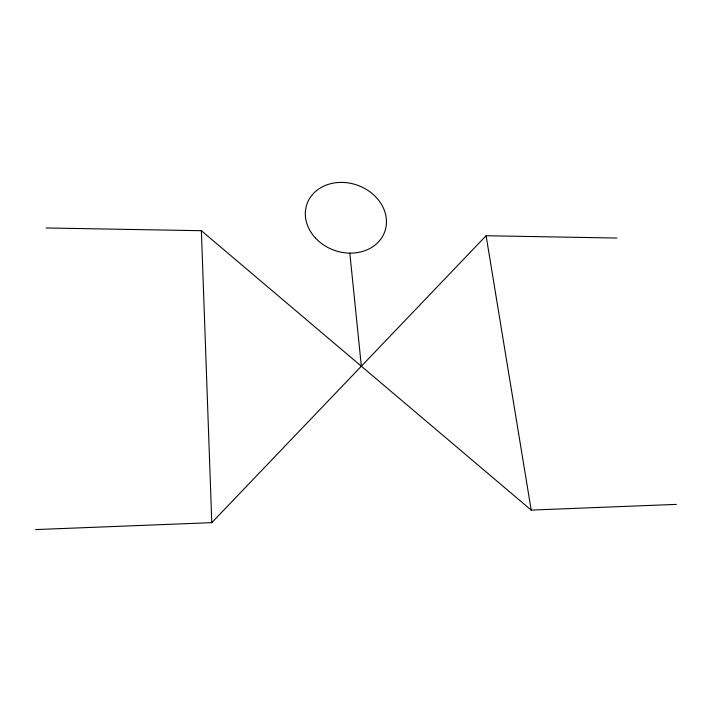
<?xml version="1.0" encoding="UTF-8"?>
<svg xmlns="http://www.w3.org/2000/svg" width="712" height="712" viewBox="0 0 712 712"><rect width="100%" height="100%" fill="white"/><g stroke="black" fill="none" stroke-linecap="round" stroke-linejoin="round"><path stroke-width="1.07" d="M35.6 529.586L211.793 522.653L486.1 235.734L616.921 238.048M46.084 227.965L201.371 230.706L531.197 510.095L676.4 504.381M486.1 235.734L531.197 510.095M349.823 253.134L361.349 366.217M201.371 230.706L211.793 522.653M315.532 238.12A41.287 34.55 19.6 0 0 384.391 232.646A41.287 34.55 19.6 0 0 337.746 182.539A41.287 34.55 19.6 0 0 315.532 238.12"/></g></svg>
